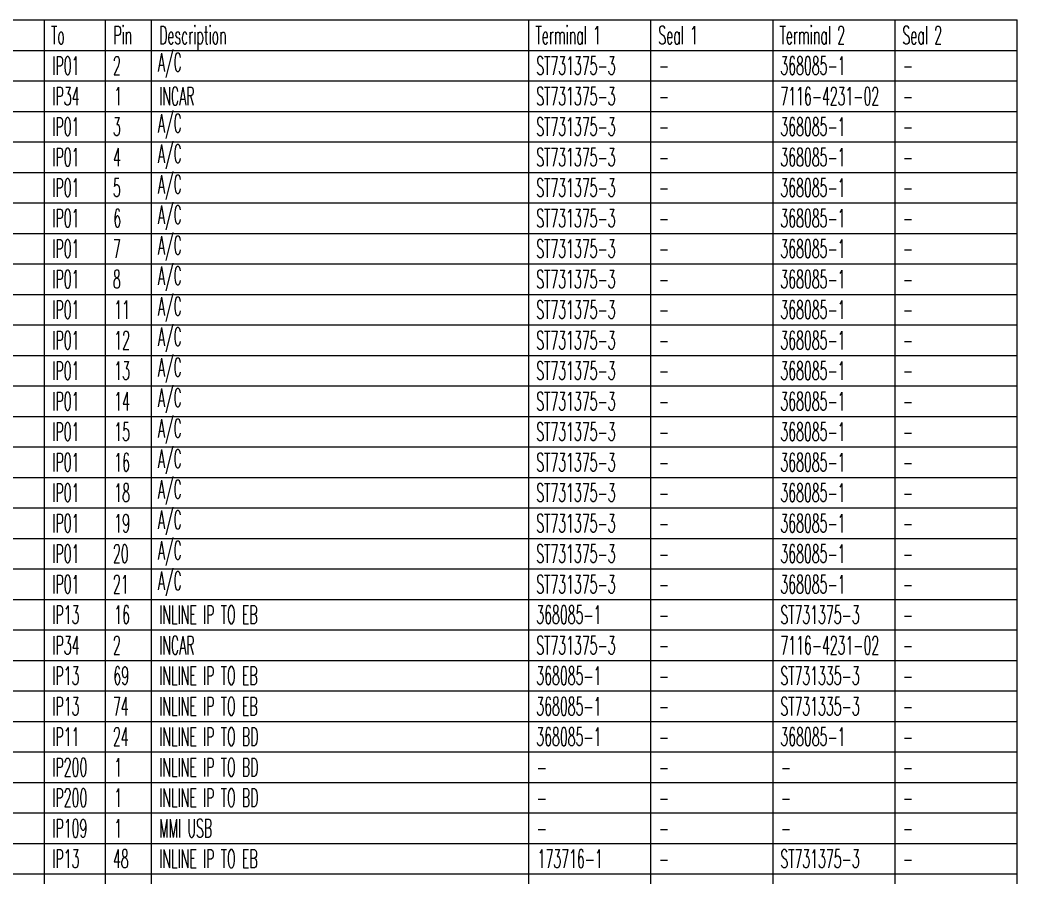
# Model space of a CAD drawing. Header units: inches. Extents: x 47316 to 59086, y 3141 to 11743.
# Drawn here: x 54927.5 to 55090.9, y 8789.7 to 8930.2 of the extents above; entities that cross this region are included whole.
import ezdxf

# ---------------------------------------------------------------- set-up
doc = ezdxf.new("R2010")
doc.units = ezdxf.units.IN
doc.header["$MEASUREMENT"] = 0
doc.styles.get("Standard").update_dxf_attribs({"font": ''})
doc.styles.get('Standard').set_extended_font_data('SimSun')

msp = doc.modelspace()

# ---------------------------------------------------------------- linework, layer by layer
at = {"color": 0, "linetype": 'Continuous', "lineweight": 15}
for p, q in [((54764.1, 8930.24), (55090.95, 8930.24)), ((54931.56, 8425.24), (54931.56, 8930.24)), ((54941.56, 8425.24), (54941.56, 8930.24)), ((54949.06, 8425.24), (54949.06, 8930.24)), ((55010.95, 8425.24), (55010.95, 8930.24)), ((55030.95, 8425.24), (55030.95, 8930.24)), ((55050.95, 8425.24), (55050.95, 8930.24)), ((55070.95, 8425.24), (55070.95, 8930.24)), ((55090.95, 8425.24), (55090.95, 8930.24)), ((54764.1, 8925.24), (55090.95, 8925.24)), ((54764.1, 8920.24), (55090.95, 8920.24)), ((54764.1, 8915.24), (55090.95, 8915.24)), ((54764.1, 8910.24), (55090.95, 8910.24)), ((54764.1, 8905.24), (55090.95, 8905.24)), ((54764.1, 8900.24), (55090.95, 8900.24)), ((54764.1, 8895.24), (55090.95, 8895.24)), ((54764.1, 8890.24), (55090.95, 8890.24)), ((54764.1, 8885.24), (55090.95, 8885.24)), ((54764.1, 8880.24), (55090.95, 8880.24)), ((54764.1, 8875.24), (55090.95, 8875.24)), ((54764.1, 8870.24), (55090.95, 8870.24)), ((54764.1, 8865.24), (55090.95, 8865.24)), ((54764.1, 8860.24), (55090.95, 8860.24)), ((54764.1, 8855.24), (55090.95, 8855.24)), ((54764.1, 8850.24), (55090.95, 8850.24)), ((54764.1, 8845.24), (55090.95, 8845.24)), ((54764.1, 8840.24), (55090.95, 8840.24)), ((54764.1, 8835.24), (55090.95, 8835.24)), ((54764.1, 8830.24), (55090.95, 8830.24)), ((54764.1, 8825.24), (55090.95, 8825.24)), ((54764.1, 8820.24), (55090.95, 8820.24)), ((54764.1, 8815.24), (55090.95, 8815.24)), ((54764.1, 8810.24), (55090.95, 8810.24)), ((54764.1, 8805.24), (55090.95, 8805.24)), ((54764.1, 8800.24), (55090.95, 8800.24)), ((54764.1, 8795.24), (55090.95, 8795.24)), ((54764.1, 8790.24), (55090.95, 8790.24))]:
    msp.add_line(p, q, dxfattribs=at)

# ---------------------------------------------------------------- texts
at = {"color": 140, "linetype": 'Continuous', "lineweight": 15, "char_height": 3, "attachment_point": 1}
for s, insert, width in [('\\Fromans.shx;\\W0.5000000000;\\T1.0000000000;\\o\\lTo', (54932.63, 8929.24), 2.5), ('\\Fromans.shx;\\W0.5000000000;\\T1.0000000000;\\o\\lPin', (54942.84, 8929.24), 3.4286), ('\\Fromans.shx;\\W0.5000000000;\\T1.0000000000;\\o\\lDescription', (54950.34, 8929.24), 12.2857), ('\\Fromans.shx;\\W0.5000000000;\\T1.0000000000;\\o\\lTerminal 1', (55012.02, 8929.24), 12.2857), ('\\Fromans.shx;\\W0.5000000000;\\T1.0000000000;\\o\\lSeal 1', (55032.16, 8929.24), 7.5714), ('\\Fromans.shx;\\W0.5000000000;\\T1.0000000000;\\o\\lTerminal 2', (55052.02, 8929.24), 12.2857), ('\\Fromans.shx;\\W0.5000000000;\\T1.0000000000;\\o\\lSeal 2', (55072.16, 8929.24), 7.5714)]:
    msp.add_mtext(s, dxfattribs=dict(at, insert=insert, width=width))
at = {"color": 7, "linetype": 'Continuous', "lineweight": 15, "char_height": 3, "attachment_point": 1}
for s, insert, width in [('\\Fromans.shx;\\W0.5000000000;\\T1.0000000000;\\o\\lA/C', (54950.13, 8924.81), 4.3571), ('\\Fromans.shx;\\W0.5000000000;\\T1.0000000000;\\o\\lIP01', (54932.84, 8924.24), 4.9286), ('\\Fromans.shx;\\W0.5000000000;\\T1.0000000000;\\o\\l2', (54942.77, 8924.24), 1.4286), ('\\Fromans.shx;\\W0.5000000000;\\T1.0000000000;\\o\\lST731375-3', (55012.16, 8924.24), 14.4286), ('\\Fromans.shx;\\W0.5000000000;\\T1.0000000000;\\o\\l368085-1', (55052.16, 8924.24), 11.8571), ('\\Fromans.shx;\\W0.5000000000;\\T1.0000000000;\\o\\l-', (55032.23, 8924.24), 1.8571), ('\\Fromans.shx;\\W0.5000000000;\\T1.0000000000;\\o\\l-', (55072.23, 8924.24), 1.8571), ('\\Fromans.shx;\\W0.5000000000;\\T1.0000000000;\\o\\lIP34', (54932.84, 8919.24), 4.9286), ('\\Fromans.shx;\\W0.5000000000;\\T1.0000000000;\\o\\l1', (54942.99, 8919.24), 1.4286), ('\\Fromans.shx;\\W0.5000000000;\\T1.0000000000;\\o\\lINCAR', (54950.34, 8919.24), 6.4286), ('\\Fromans.shx;\\W0.5000000000;\\T1.0000000000;\\o\\lST731375-3', (55012.16, 8919.24), 14.4286), ('\\Fromans.shx;\\W0.5000000000;\\T1.0000000000;\\o\\l7116-4231-02', (55052.16, 8919.24), 18), ('\\Fromans.shx;\\W0.5000000000;\\T1.0000000000;\\o\\l-', (55032.23, 8919.24), 1.8571), ('\\Fromans.shx;\\W0.5000000000;\\T1.0000000000;\\o\\l-', (55072.23, 8919.24), 1.8571), ('\\Fromans.shx;\\W0.5000000000;\\T1.0000000000;\\o\\lA/C', (54950.13, 8914.81), 4.3571), ('\\Fromans.shx;\\W0.5000000000;\\T1.0000000000;\\o\\lIP01', (54932.84, 8914.24), 4.9286), ('\\Fromans.shx;\\W0.5000000000;\\T1.0000000000;\\o\\l3', (54942.77, 8914.24), 1.4286), ('\\Fromans.shx;\\W0.5000000000;\\T1.0000000000;\\o\\lST731375-3', (55012.16, 8914.24), 14.4286), ('\\Fromans.shx;\\W0.5000000000;\\T1.0000000000;\\o\\l368085-1', (55052.16, 8914.24), 11.8571), ('\\Fromans.shx;\\W0.5000000000;\\T1.0000000000;\\o\\l-', (55032.23, 8914.24), 1.8571), ('\\Fromans.shx;\\W0.5000000000;\\T1.0000000000;\\o\\l-', (55072.23, 8914.24), 1.8571), ('\\Fromans.shx;\\W0.5000000000;\\T1.0000000000;\\o\\lA/C', (54950.13, 8909.81), 4.3571), ('\\Fromans.shx;\\W0.5000000000;\\T1.0000000000;\\o\\lIP01', (54932.84, 8909.24), 4.9286), ('\\Fromans.shx;\\W0.5000000000;\\T1.0000000000;\\o\\l4', (54942.77, 8909.24), 1.4286), ('\\Fromans.shx;\\W0.5000000000;\\T1.0000000000;\\o\\lST731375-3', (55012.16, 8909.24), 14.4286), ('\\Fromans.shx;\\W0.5000000000;\\T1.0000000000;\\o\\l368085-1', (55052.16, 8909.24), 11.8571), ('\\Fromans.shx;\\W0.5000000000;\\T1.0000000000;\\o\\l-', (55032.23, 8909.24), 1.8571), ('\\Fromans.shx;\\W0.5000000000;\\T1.0000000000;\\o\\l-', (55072.23, 8909.24), 1.8571), ('\\Fromans.shx;\\W0.5000000000;\\T1.0000000000;\\o\\lA/C', (54950.13, 8904.81), 4.3571), ('\\Fromans.shx;\\W0.5000000000;\\T1.0000000000;\\o\\lIP01', (54932.84, 8904.24), 4.9286), ('\\Fromans.shx;\\W0.5000000000;\\T1.0000000000;\\o\\l5', (54942.77, 8904.24), 1.4286), ('\\Fromans.shx;\\W0.5000000000;\\T1.0000000000;\\o\\lST731375-3', (55012.16, 8904.24), 14.4286), ('\\Fromans.shx;\\W0.5000000000;\\T1.0000000000;\\o\\l368085-1', (55052.16, 8904.24), 11.8571), ('\\Fromans.shx;\\W0.5000000000;\\T1.0000000000;\\o\\l-', (55032.23, 8904.24), 1.8571), ('\\Fromans.shx;\\W0.5000000000;\\T1.0000000000;\\o\\l-', (55072.23, 8904.24), 1.8571), ('\\Fromans.shx;\\W0.5000000000;\\T1.0000000000;\\o\\lA/C', (54950.13, 8899.81), 4.3571), ('\\Fromans.shx;\\W0.5000000000;\\T1.0000000000;\\o\\lIP01', (54932.84, 8899.24), 4.9286), ('\\Fromans.shx;\\W0.5000000000;\\T1.0000000000;\\o\\l6', (54942.84, 8899.24), 1.4286), ('\\Fromans.shx;\\W0.5000000000;\\T1.0000000000;\\o\\lST731375-3', (55012.16, 8899.24), 14.4286), ('\\Fromans.shx;\\W0.5000000000;\\T1.0000000000;\\o\\l368085-1', (55052.16, 8899.24), 11.8571), ('\\Fromans.shx;\\W0.5000000000;\\T1.0000000000;\\o\\l-', (55032.23, 8899.24), 1.8571), ('\\Fromans.shx;\\W0.5000000000;\\T1.0000000000;\\o\\l-', (55072.23, 8899.24), 1.8571), ('\\Fromans.shx;\\W0.5000000000;\\T1.0000000000;\\o\\lA/C', (54950.13, 8894.81), 4.3571), ('\\Fromans.shx;\\W0.5000000000;\\T1.0000000000;\\o\\lIP01', (54932.84, 8894.24), 4.9286), ('\\Fromans.shx;\\W0.5000000000;\\T1.0000000000;\\o\\l7', (54942.77, 8894.24), 1.4286), ('\\Fromans.shx;\\W0.5000000000;\\T1.0000000000;\\o\\lST731375-3', (55012.16, 8894.24), 14.4286), ('\\Fromans.shx;\\W0.5000000000;\\T1.0000000000;\\o\\l368085-1', (55052.16, 8894.24), 11.8571), ('\\Fromans.shx;\\W0.5000000000;\\T1.0000000000;\\o\\l-', (55032.23, 8894.24), 1.8571), ('\\Fromans.shx;\\W0.5000000000;\\T1.0000000000;\\o\\l-', (55072.23, 8894.24), 1.8571), ('\\Fromans.shx;\\W0.5000000000;\\T1.0000000000;\\o\\lA/C', (54950.13, 8889.81), 4.3571), ('\\Fromans.shx;\\W0.5000000000;\\T1.0000000000;\\o\\lIP01', (54932.84, 8889.24), 4.9286), ('\\Fromans.shx;\\W0.5000000000;\\T1.0000000000;\\o\\l8', (54942.77, 8889.24), 1.4286), ('\\Fromans.shx;\\W0.5000000000;\\T1.0000000000;\\o\\lST731375-3', (55012.16, 8889.24), 14.4286), ('\\Fromans.shx;\\W0.5000000000;\\T1.0000000000;\\o\\l368085-1', (55052.16, 8889.24), 11.8571), ('\\Fromans.shx;\\W0.5000000000;\\T1.0000000000;\\o\\l-', (55032.23, 8889.24), 1.8571), ('\\Fromans.shx;\\W0.5000000000;\\T1.0000000000;\\o\\l-', (55072.23, 8889.24), 1.8571), ('\\Fromans.shx;\\W0.5000000000;\\T1.0000000000;\\o\\lIP01', (54932.84, 8884.24), 4.9286), ('\\Fromans.shx;\\W0.5000000000;\\T1.0000000000;\\o\\l11', (54942.99, 8884.24), 2.8571), ('\\Fromans.shx;\\W0.5000000000;\\T1.0000000000;\\o\\lA/C', (54950.13, 8884.81), 4.3571), ('\\Fromans.shx;\\W0.5000000000;\\T1.0000000000;\\o\\lST731375-3', (55012.16, 8884.24), 14.4286), ('\\Fromans.shx;\\W0.5000000000;\\T1.0000000000;\\o\\l368085-1', (55052.16, 8884.24), 11.8571), ('\\Fromans.shx;\\W0.5000000000;\\T1.0000000000;\\o\\l-', (55032.23, 8884.24), 1.8571), ('\\Fromans.shx;\\W0.5000000000;\\T1.0000000000;\\o\\l-', (55072.23, 8884.24), 1.8571), ('\\Fromans.shx;\\W0.5000000000;\\T1.0000000000;\\o\\lIP01', (54932.84, 8879.24), 4.9286), ('\\Fromans.shx;\\W0.5000000000;\\T1.0000000000;\\o\\l12', (54942.99, 8879.24), 2.8571), ('\\Fromans.shx;\\W0.5000000000;\\T1.0000000000;\\o\\lA/C', (54950.13, 8879.81), 4.3571), ('\\Fromans.shx;\\W0.5000000000;\\T1.0000000000;\\o\\lST731375-3', (55012.16, 8879.24), 14.4286), ('\\Fromans.shx;\\W0.5000000000;\\T1.0000000000;\\o\\l368085-1', (55052.16, 8879.24), 11.8571), ('\\Fromans.shx;\\W0.5000000000;\\T1.0000000000;\\o\\l-', (55032.23, 8879.24), 1.8571), ('\\Fromans.shx;\\W0.5000000000;\\T1.0000000000;\\o\\l-', (55072.23, 8879.24), 1.8571), ('\\Fromans.shx;\\W0.5000000000;\\T1.0000000000;\\o\\lIP01', (54932.84, 8874.24), 4.9286), ('\\Fromans.shx;\\W0.5000000000;\\T1.0000000000;\\o\\l13', (54942.99, 8874.24), 2.8571), ('\\Fromans.shx;\\W0.5000000000;\\T1.0000000000;\\o\\lA/C', (54950.13, 8874.81), 4.3571), ('\\Fromans.shx;\\W0.5000000000;\\T1.0000000000;\\o\\lST731375-3', (55012.16, 8874.24), 14.4286), ('\\Fromans.shx;\\W0.5000000000;\\T1.0000000000;\\o\\l368085-1', (55052.16, 8874.24), 11.8571), ('\\Fromans.shx;\\W0.5000000000;\\T1.0000000000;\\o\\l-', (55032.23, 8874.24), 1.8571), ('\\Fromans.shx;\\W0.5000000000;\\T1.0000000000;\\o\\l-', (55072.23, 8874.24), 1.8571), ('\\Fromans.shx;\\W0.5000000000;\\T1.0000000000;\\o\\lIP01', (54932.84, 8869.24), 4.9286), ('\\Fromans.shx;\\W0.5000000000;\\T1.0000000000;\\o\\l14', (54942.99, 8869.24), 2.8571), ('\\Fromans.shx;\\W0.5000000000;\\T1.0000000000;\\o\\lA/C', (54950.13, 8869.81), 4.3571), ('\\Fromans.shx;\\W0.5000000000;\\T1.0000000000;\\o\\lST731375-3', (55012.16, 8869.24), 14.4286), ('\\Fromans.shx;\\W0.5000000000;\\T1.0000000000;\\o\\l368085-1', (55052.16, 8869.24), 11.8571), ('\\Fromans.shx;\\W0.5000000000;\\T1.0000000000;\\o\\l-', (55032.23, 8869.24), 1.8571), ('\\Fromans.shx;\\W0.5000000000;\\T1.0000000000;\\o\\l-', (55072.23, 8869.24), 1.8571), ('\\Fromans.shx;\\W0.5000000000;\\T1.0000000000;\\o\\lIP01', (54932.84, 8864.24), 4.9286), ('\\Fromans.shx;\\W0.5000000000;\\T1.0000000000;\\o\\l15', (54942.99, 8864.24), 2.8571), ('\\Fromans.shx;\\W0.5000000000;\\T1.0000000000;\\o\\lA/C', (54950.13, 8864.81), 4.3571), ('\\Fromans.shx;\\W0.5000000000;\\T1.0000000000;\\o\\lST731375-3', (55012.16, 8864.24), 14.4286), ('\\Fromans.shx;\\W0.5000000000;\\T1.0000000000;\\o\\l368085-1', (55052.16, 8864.24), 11.8571), ('\\Fromans.shx;\\W0.5000000000;\\T1.0000000000;\\o\\l-', (55032.23, 8864.24), 1.8571), ('\\Fromans.shx;\\W0.5000000000;\\T1.0000000000;\\o\\l-', (55072.23, 8864.24), 1.8571), ('\\Fromans.shx;\\W0.5000000000;\\T1.0000000000;\\o\\lA/C', (54950.13, 8859.81), 4.3571), ('\\Fromans.shx;\\W0.5000000000;\\T1.0000000000;\\o\\lIP01', (54932.84, 8859.24), 4.9286), ('\\Fromans.shx;\\W0.5000000000;\\T1.0000000000;\\o\\l16', (54942.99, 8859.24), 2.8571), ('\\Fromans.shx;\\W0.5000000000;\\T1.0000000000;\\o\\lST731375-3', (55012.16, 8859.24), 14.4286), ('\\Fromans.shx;\\W0.5000000000;\\T1.0000000000;\\o\\l368085-1', (55052.16, 8859.24), 11.8571), ('\\Fromans.shx;\\W0.5000000000;\\T1.0000000000;\\o\\l-', (55032.23, 8859.24), 1.8571), ('\\Fromans.shx;\\W0.5000000000;\\T1.0000000000;\\o\\l-', (55072.23, 8859.24), 1.8571), ('\\Fromans.shx;\\W0.5000000000;\\T1.0000000000;\\o\\lA/C', (54950.13, 8854.81), 4.3571), ('\\Fromans.shx;\\W0.5000000000;\\T1.0000000000;\\o\\lIP01', (54932.84, 8854.24), 4.9286), ('\\Fromans.shx;\\W0.5000000000;\\T1.0000000000;\\o\\l18', (54942.99, 8854.24), 2.8571), ('\\Fromans.shx;\\W0.5000000000;\\T1.0000000000;\\o\\lST731375-3', (55012.16, 8854.24), 14.4286), ('\\Fromans.shx;\\W0.5000000000;\\T1.0000000000;\\o\\l368085-1', (55052.16, 8854.24), 11.8571), ('\\Fromans.shx;\\W0.5000000000;\\T1.0000000000;\\o\\l-', (55032.23, 8854.24), 1.8571), ('\\Fromans.shx;\\W0.5000000000;\\T1.0000000000;\\o\\l-', (55072.23, 8854.24), 1.8571), ('\\Fromans.shx;\\W0.5000000000;\\T1.0000000000;\\o\\lA/C', (54950.13, 8849.81), 4.3571), ('\\Fromans.shx;\\W0.5000000000;\\T1.0000000000;\\o\\lIP01', (54932.84, 8849.24), 4.9286), ('\\Fromans.shx;\\W0.5000000000;\\T1.0000000000;\\o\\l19', (54942.99, 8849.24), 2.8571), ('\\Fromans.shx;\\W0.5000000000;\\T1.0000000000;\\o\\lST731375-3', (55012.16, 8849.24), 14.4286), ('\\Fromans.shx;\\W0.5000000000;\\T1.0000000000;\\o\\l368085-1', (55052.16, 8849.24), 11.8571), ('\\Fromans.shx;\\W0.5000000000;\\T1.0000000000;\\o\\l-', (55032.23, 8849.24), 1.8571), ('\\Fromans.shx;\\W0.5000000000;\\T1.0000000000;\\o\\l-', (55072.23, 8849.24), 1.8571), ('\\Fromans.shx;\\W0.5000000000;\\T1.0000000000;\\o\\lA/C', (54950.13, 8844.81), 4.3571), ('\\Fromans.shx;\\W0.5000000000;\\T1.0000000000;\\o\\lIP01', (54932.84, 8844.24), 4.9286), ('\\Fromans.shx;\\W0.5000000000;\\T1.0000000000;\\o\\l20', (54942.77, 8844.24), 2.8571), ('\\Fromans.shx;\\W0.5000000000;\\T1.0000000000;\\o\\lST731375-3', (55012.16, 8844.24), 14.4286), ('\\Fromans.shx;\\W0.5000000000;\\T1.0000000000;\\o\\l368085-1', (55052.16, 8844.24), 11.8571), ('\\Fromans.shx;\\W0.5000000000;\\T1.0000000000;\\o\\l-', (55032.23, 8844.24), 1.8571), ('\\Fromans.shx;\\W0.5000000000;\\T1.0000000000;\\o\\l-', (55072.23, 8844.24), 1.8571), ('\\Fromans.shx;\\W0.5000000000;\\T1.0000000000;\\o\\lA/C', (54950.13, 8839.81), 4.3571), ('\\Fromans.shx;\\W0.5000000000;\\T1.0000000000;\\o\\lIP01', (54932.84, 8839.24), 4.9286), ('\\Fromans.shx;\\W0.5000000000;\\T1.0000000000;\\o\\l21', (54942.77, 8839.24), 2.8571), ('\\Fromans.shx;\\W0.5000000000;\\T1.0000000000;\\o\\lST731375-3', (55012.16, 8839.24), 14.4286), ('\\Fromans.shx;\\W0.5000000000;\\T1.0000000000;\\o\\l368085-1', (55052.16, 8839.24), 11.8571), ('\\Fromans.shx;\\W0.5000000000;\\T1.0000000000;\\o\\l-', (55032.23, 8839.24), 1.8571), ('\\Fromans.shx;\\W0.5000000000;\\T1.0000000000;\\o\\l-', (55072.23, 8839.24), 1.8571), ('\\Fromans.shx;\\W0.5000000000;\\T1.0000000000;\\o\\lIP13', (54932.84, 8834.24), 4.9286), ('\\Fromans.shx;\\W0.5000000000;\\T1.0000000000;\\o\\l16', (54942.99, 8834.24), 2.8571), ('\\Fromans.shx;\\W0.5000000000;\\T1.0000000000;\\o\\lINLINE IP TO EB', (54950.34, 8834.24), 19), ('\\Fromans.shx;\\W0.5000000000;\\T1.0000000000;\\o\\l368085-1', (55012.16, 8834.24), 11.8571), ('\\Fromans.shx;\\W0.5000000000;\\T1.0000000000;\\o\\lST731375-3', (55052.16, 8834.24), 14.4286), ('\\Fromans.shx;\\W0.5000000000;\\T1.0000000000;\\o\\l-', (55032.23, 8834.24), 1.8571), ('\\Fromans.shx;\\W0.5000000000;\\T1.0000000000;\\o\\l-', (55072.23, 8834.24), 1.8571), ('\\Fromans.shx;\\W0.5000000000;\\T1.0000000000;\\o\\lIP34', (54932.84, 8829.24), 4.9286), ('\\Fromans.shx;\\W0.5000000000;\\T1.0000000000;\\o\\l2', (54942.77, 8829.24), 1.4286), ('\\Fromans.shx;\\W0.5000000000;\\T1.0000000000;\\o\\lINCAR', (54950.34, 8829.24), 6.4286), ('\\Fromans.shx;\\W0.5000000000;\\T1.0000000000;\\o\\lST731375-3', (55012.16, 8829.24), 14.4286), ('\\Fromans.shx;\\W0.5000000000;\\T1.0000000000;\\o\\l7116-4231-02', (55052.16, 8829.24), 18), ('\\Fromans.shx;\\W0.5000000000;\\T1.0000000000;\\o\\l-', (55032.23, 8829.24), 1.8571), ('\\Fromans.shx;\\W0.5000000000;\\T1.0000000000;\\o\\l-', (55072.23, 8829.24), 1.8571), ('\\Fromans.shx;\\W0.5000000000;\\T1.0000000000;\\o\\lIP13', (54932.84, 8824.24), 4.9286), ('\\Fromans.shx;\\W0.5000000000;\\T1.0000000000;\\o\\l69', (54942.84, 8824.24), 2.8571), ('\\Fromans.shx;\\W0.5000000000;\\T1.0000000000;\\o\\lINLINE IP TO EB', (54950.34, 8824.24), 19), ('\\Fromans.shx;\\W0.5000000000;\\T1.0000000000;\\o\\l368085-1', (55012.16, 8824.24), 11.8571), ('\\Fromans.shx;\\W0.5000000000;\\T1.0000000000;\\o\\lST731335-3', (55052.16, 8824.24), 14.4286), ('\\Fromans.shx;\\W0.5000000000;\\T1.0000000000;\\o\\l-', (55032.23, 8824.24), 1.8571), ('\\Fromans.shx;\\W0.5000000000;\\T1.0000000000;\\o\\l-', (55072.23, 8824.24), 1.8571), ('\\Fromans.shx;\\W0.5000000000;\\T1.0000000000;\\o\\lIP13', (54932.84, 8819.24), 4.9286), ('\\Fromans.shx;\\W0.5000000000;\\T1.0000000000;\\o\\l74', (54942.77, 8819.24), 2.8571), ('\\Fromans.shx;\\W0.5000000000;\\T1.0000000000;\\o\\lINLINE IP TO EB', (54950.34, 8819.24), 19), ('\\Fromans.shx;\\W0.5000000000;\\T1.0000000000;\\o\\l368085-1', (55012.16, 8819.24), 11.8571), ('\\Fromans.shx;\\W0.5000000000;\\T1.0000000000;\\o\\lST731335-3', (55052.16, 8819.24), 14.4286), ('\\Fromans.shx;\\W0.5000000000;\\T1.0000000000;\\o\\l-', (55032.23, 8819.24), 1.8571), ('\\Fromans.shx;\\W0.5000000000;\\T1.0000000000;\\o\\l-', (55072.23, 8819.24), 1.8571), ('\\Fromans.shx;\\W0.5000000000;\\T1.0000000000;\\o\\lIP11', (54932.84, 8814.24), 4.9286), ('\\Fromans.shx;\\W0.5000000000;\\T1.0000000000;\\o\\l24', (54942.77, 8814.24), 2.8571), ('\\Fromans.shx;\\W0.5000000000;\\T1.0000000000;\\o\\lINLINE IP TO BD', (54950.34, 8814.24), 19.1429), ('\\Fromans.shx;\\W0.5000000000;\\T1.0000000000;\\o\\l368085-1', (55012.16, 8814.24), 11.8571), ('\\Fromans.shx;\\W0.5000000000;\\T1.0000000000;\\o\\l368085-1', (55052.16, 8814.24), 11.8571), ('\\Fromans.shx;\\W0.5000000000;\\T1.0000000000;\\o\\l-', (55032.23, 8814.24), 1.8571), ('\\Fromans.shx;\\W0.5000000000;\\T1.0000000000;\\o\\l-', (55072.23, 8814.24), 1.8571), ('\\Fromans.shx;\\W0.5000000000;\\T1.0000000000;\\o\\lIP200', (54932.84, 8809.24), 6.3571), ('\\Fromans.shx;\\W0.5000000000;\\T1.0000000000;\\o\\l1', (54942.99, 8809.24), 1.4286), ('\\Fromans.shx;\\W0.5000000000;\\T1.0000000000;\\o\\lINLINE IP TO BD', (54950.34, 8809.24), 19.1429), ('\\Fromans.shx;\\W0.5000000000;\\T1.0000000000;\\o\\l-', (55012.23, 8809.24), 1.8571), ('\\Fromans.shx;\\W0.5000000000;\\T1.0000000000;\\o\\l-', (55032.23, 8809.24), 1.8571), ('\\Fromans.shx;\\W0.5000000000;\\T1.0000000000;\\o\\l-', (55052.23, 8809.24), 1.8571), ('\\Fromans.shx;\\W0.5000000000;\\T1.0000000000;\\o\\l-', (55072.23, 8809.24), 1.8571), ('\\Fromans.shx;\\W0.5000000000;\\T1.0000000000;\\o\\lIP200', (54932.84, 8804.24), 6.3571), ('\\Fromans.shx;\\W0.5000000000;\\T1.0000000000;\\o\\l1', (54942.99, 8804.24), 1.4286), ('\\Fromans.shx;\\W0.5000000000;\\T1.0000000000;\\o\\lINLINE IP TO BD', (54950.34, 8804.24), 19.1429), ('\\Fromans.shx;\\W0.5000000000;\\T1.0000000000;\\o\\l-', (55012.23, 8804.24), 1.8571), ('\\Fromans.shx;\\W0.5000000000;\\T1.0000000000;\\o\\l-', (55032.23, 8804.24), 1.8571), ('\\Fromans.shx;\\W0.5000000000;\\T1.0000000000;\\o\\l-', (55052.23, 8804.24), 1.8571), ('\\Fromans.shx;\\W0.5000000000;\\T1.0000000000;\\o\\l-', (55072.23, 8804.24), 1.8571), ('\\Fromans.shx;\\W0.5000000000;\\T1.0000000000;\\o\\lIP109', (54932.84, 8799.24), 6.3571), ('\\Fromans.shx;\\W0.5000000000;\\T1.0000000000;\\o\\l1', (54942.99, 8799.24), 1.4286), ('\\Fromans.shx;\\W0.5000000000;\\T1.0000000000;\\o\\lMMI USB', (54950.34, 8799.24), 10), ('\\Fromans.shx;\\W0.5000000000;\\T1.0000000000;\\o\\l-', (55012.23, 8799.24), 1.8571), ('\\Fromans.shx;\\W0.5000000000;\\T1.0000000000;\\o\\l-', (55032.23, 8799.24), 1.8571), ('\\Fromans.shx;\\W0.5000000000;\\T1.0000000000;\\o\\l-', (55052.23, 8799.24), 1.8571), ('\\Fromans.shx;\\W0.5000000000;\\T1.0000000000;\\o\\l-', (55072.23, 8799.24), 1.8571), ('\\Fromans.shx;\\W0.5000000000;\\T1.0000000000;\\o\\lIP13', (54932.84, 8794.24), 4.9286), ('\\Fromans.shx;\\W0.5000000000;\\T1.0000000000;\\o\\l48', (54942.77, 8794.24), 2.8571), ('\\Fromans.shx;\\W0.5000000000;\\T1.0000000000;\\o\\lINLINE IP TO EB', (54950.34, 8794.24), 19), ('\\Fromans.shx;\\W0.5000000000;\\T1.0000000000;\\o\\l173716-1', (55012.38, 8794.24), 11.8571), ('\\Fromans.shx;\\W0.5000000000;\\T1.0000000000;\\o\\lST731375-3', (55052.16, 8794.24), 14.4286), ('\\Fromans.shx;\\W0.5000000000;\\T1.0000000000;\\o\\l-', (55032.23, 8794.24), 1.8571), ('\\Fromans.shx;\\W0.5000000000;\\T1.0000000000;\\o\\l-', (55072.23, 8794.24), 1.8571)]:
    msp.add_mtext(s, dxfattribs=dict(at, insert=insert, width=width))

doc.saveas('drawing.dxf')
